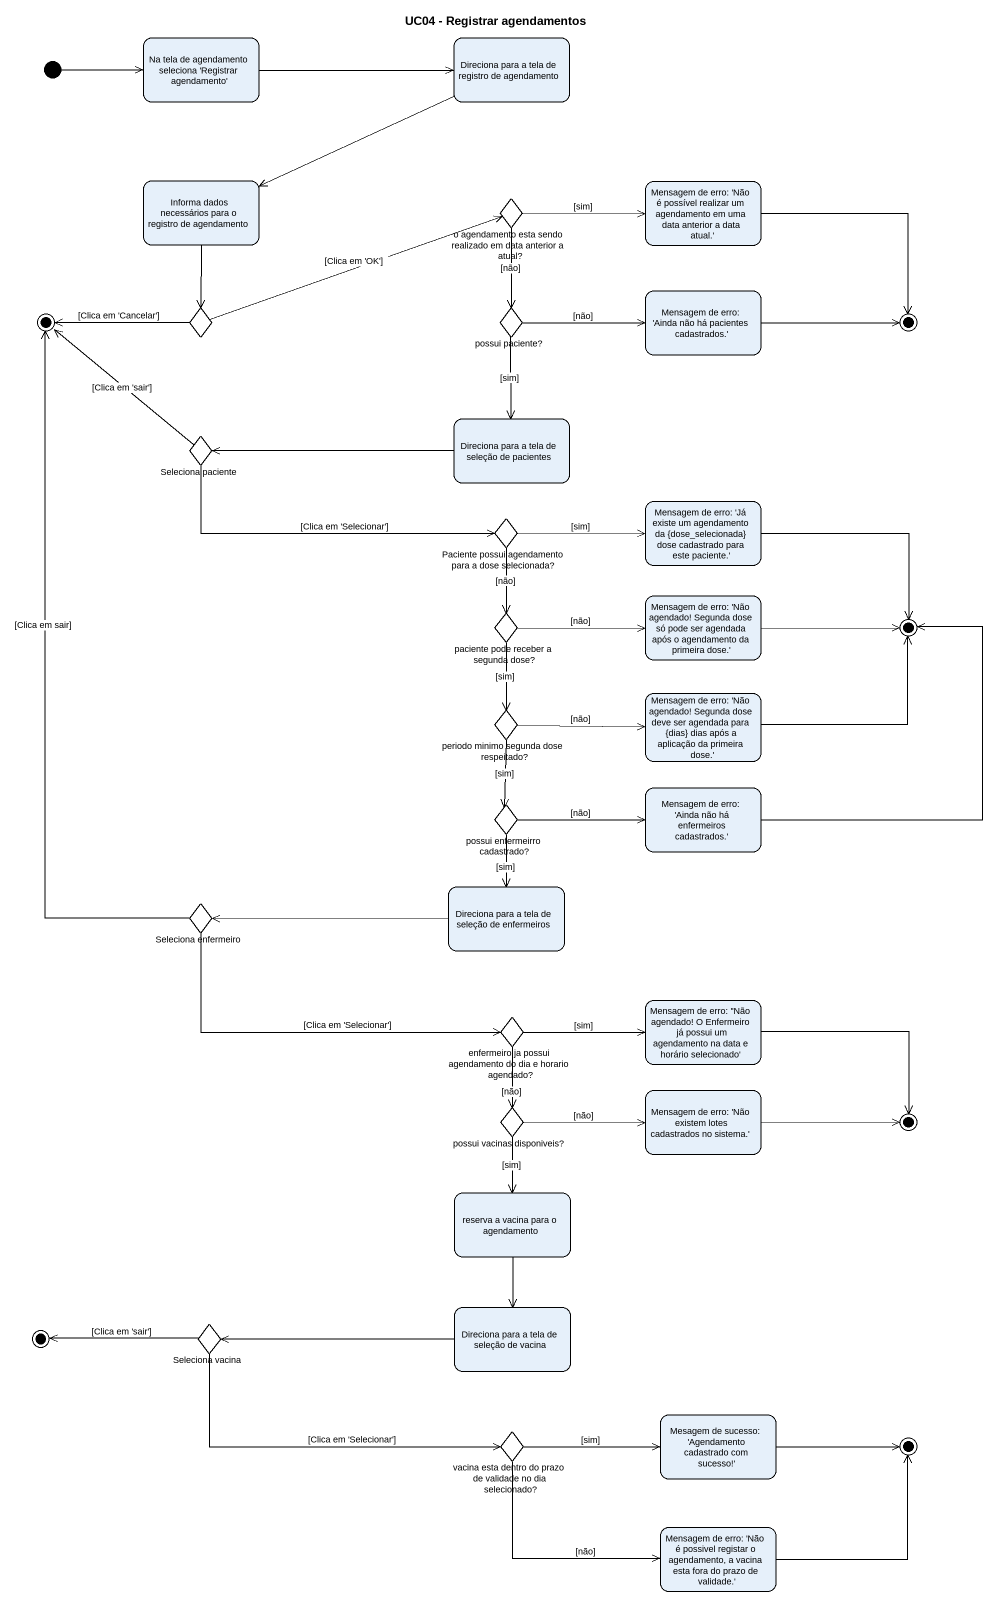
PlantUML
@startuml
title UC04 - Registrar agendamentos
hide empty description
state "Na tela de agendamento seleciona 'Registrar agendamento'" as Na_tela_de_agendamento
state "Direciona para a tela de registro de agendamento" as Direciona_para_a_tela_de
state "Informa dados necessários para o registro de agendamento" as Informa_dados_necessários
state "o agendamento esta sendo realizado em data anterior a atual?" as o_agendamento_esta_sendo <<choice>>
state "Mensagem de erro: 'Não é possível realizar um agendamento em uma data anterior a data atual.'" as Mensagem_de_erro_Não_é
state final1 <<end>>
state choice1 <<choice>>
state "possui paciente?" as possui_paciente <<choice>>
state "Mensagem de erro: 'Ainda não há pacientes cadastrados.'" as Mensagem_de_erro_Ainda_não
state final2 <<end>>
state "Seleciona paciente" as Seleciona_paciente <<choice>>
state "Direciona para a tela de seleção de pacientes" as Direciona_para_a_tela_de_2
state "Paciente possui agendamento para a dose selecionada?" as Paciente_possui_agendamento <<choice>>
state "Mensagem de erro: 'Já existe um agendamento da {dose_selecionada} dose cadastrado para este paciente.'" as Mensagem_de_erro_Já_existe
state "Mensagem de erro: 'Não agendado! Segunda dose só pode ser agendada após o agendamento da primeira dose.'" as Mensagem_de_erro_Não
state "paciente pode receber a segunda dose?" as paciente_pode_receber_a <<choice>>
state final3 <<end>>
state "periodo minimo segunda dose respeitado?" as periodo_minimo_segunda_dose <<choice>>
state "Mensagem de erro: 'Não agendado! Segunda dose deve ser agendada para {dias} dias após a aplicação da primeira dose.'" as Mensagem_de_erro_Não_2
state "Mensagem de erro: 'Ainda não há enfermeiros cadastrados.'" as Mensagem_de_erro_Ainda_não_2
state "possui enfermeirro cadastrado?" as possui_enfermeirro <<choice>>
state "Seleciona enfermeiro" as Seleciona_enfermeiro <<choice>>
state "Direciona para a tela de seleção de enfermeiros" as Direciona_para_a_tela_de_3
state "enfermeiro ja possui agendamento do dia e horario agendado?" as enfermeiro_ja_possui <<choice>>
state "Mensagem de erro: ''Não agendado! O Enfermeiro já possui um agendamento na data e horário selecionado'" as Mensagem_de_erro_Não_3
state "Mensagem de erro: 'Não existem lotes cadastrados no sistema.'" as Mensagem_de_erro_Não_4
state "possui vacinas disponiveis?" as possui_vacinas_disponiveis <<choice>>
state final4 <<end>>
state "reserva a vacina para o agendamento" as reserva_a_vacina_para_o
state final5 <<end>>
state "Seleciona vacina" as Seleciona_vacina <<choice>>
state "Direciona para a tela de seleção de vacina" as Direciona_para_a_tela_de_4
state "vacina esta dentro do prazo de validade no dia selecionado?" as vacina_esta_dentro_do_prazo <<choice>>
state "Mesagem de sucesso: 'Agendamento cadastrado com sucesso!'" as Mesagem_de_sucesso
state final6 <<end>>
state "Mensagem de erro: 'Não é possivel registar o agendamento, a vacina esta fora do prazo de validade.'" as Mensagem_de_erro_Não_é_2
[*] -right-> Na_tela_de_agendamento
Na_tela_de_agendamento -right-> Direciona_para_a_tela_de
Direciona_para_a_tela_de -left-> Informa_dados_necessários
Informa_dados_necessários --> choice1
o_agendamento_esta_sendo -right-> Mensagem_de_erro_Não_é : [sim]
o_agendamento_esta_sendo --> possui_paciente : [não]
Mensagem_de_erro_Não_é -right-> final2
choice1 -right-> o_agendamento_esta_sendo : [Clica em 'OK']
choice1 -left-> final1 : [Clica em 'Cancelar']
possui_paciente -right-> Mensagem_de_erro_Ainda_não : [não]
possui_paciente --> Direciona_para_a_tela_de_2 : [sim]
Mensagem_de_erro_Ainda_não -right-> final2
Seleciona_paciente -up-> final1 : [Clica em 'sair']
Seleciona_paciente -right-> Paciente_possui_agendamento : [Clica em 'Selecionar']
Direciona_para_a_tela_de_2 -left-> Seleciona_paciente
Paciente_possui_agendamento -right-> Mensagem_de_erro_Já_existe : [sim]
Paciente_possui_agendamento --> paciente_pode_receber_a : [não]
Mensagem_de_erro_Já_existe -right-> final3
Mensagem_de_erro_Não -right-> final3
paciente_pode_receber_a -right-> Mensagem_de_erro_Não : [não]
paciente_pode_receber_a --> periodo_minimo_segunda_dose : [sim]
periodo_minimo_segunda_dose -right-> Mensagem_de_erro_Não_2 : [não]
periodo_minimo_segunda_dose --> possui_enfermeirro : [sim]
Mensagem_de_erro_Não_2 -right-> final3
Mensagem_de_erro_Ainda_não_2 -up-> final3
possui_enfermeirro -right-> Mensagem_de_erro_Ainda_não_2 : [não]
possui_enfermeirro --> Direciona_para_a_tela_de_3 : [sim]
Seleciona_enfermeiro -up-> final1 : [Clica em sair]
Seleciona_enfermeiro -right-> enfermeiro_ja_possui : [Clica em 'Selecionar']
Direciona_para_a_tela_de_3 -left-> Seleciona_enfermeiro
enfermeiro_ja_possui -right-> Mensagem_de_erro_Não_3 : [sim]
enfermeiro_ja_possui --> possui_vacinas_disponiveis : [não]
Mensagem_de_erro_Não_3 -right-> final4
Mensagem_de_erro_Não_4 -right-> final4
possui_vacinas_disponiveis -right-> Mensagem_de_erro_Não_4 : [não]
possui_vacinas_disponiveis --> reserva_a_vacina_para_o : [sim]
reserva_a_vacina_para_o --> Direciona_para_a_tela_de_4
Seleciona_vacina -left-> final5 : [Clica em 'sair']
Seleciona_vacina -right-> vacina_esta_dentro_do_prazo : [Clica em 'Selecionar']
Direciona_para_a_tela_de_4 -left-> Seleciona_vacina
vacina_esta_dentro_do_prazo -right-> Mesagem_de_sucesso : [sim]
vacina_esta_dentro_do_prazo -right-> Mensagem_de_erro_Não_é_2 : [não]
Mesagem_de_sucesso -right-> final6
Mensagem_de_erro_Não_é_2 -right-> final6
@enduml
